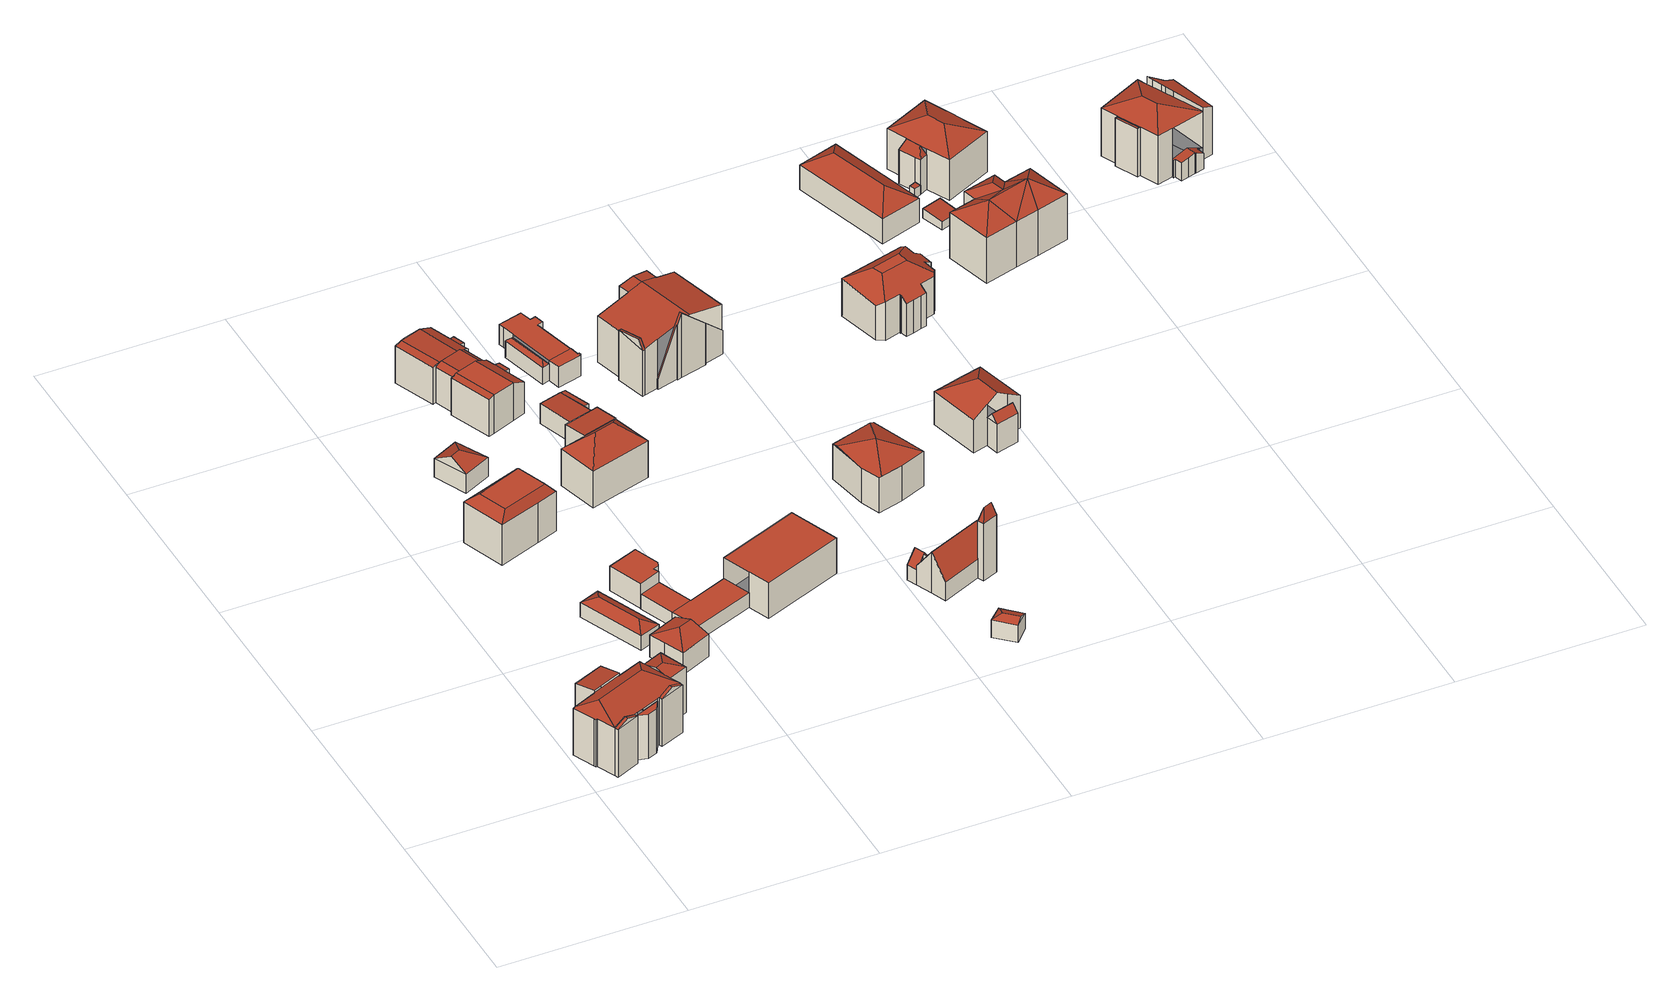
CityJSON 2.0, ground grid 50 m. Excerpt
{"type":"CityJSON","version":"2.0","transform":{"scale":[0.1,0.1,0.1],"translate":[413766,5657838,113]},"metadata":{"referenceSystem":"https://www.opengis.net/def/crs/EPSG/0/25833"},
"CityObjects":{
"building1":{"type":"Building","attributes":{"Gemeindeschluessel":14612000,"Geometrietyp2DReferenz":"3000","function":"31001_9998","roofType":"9999"},"children":["building1-1","building1-2","building1-3","building1-4","building1-5","building1-6"]},
"building1-1":{"type":"BuildingPart","attributes":{"Dachtyp_tdc":"tdcPolyFlatRoof","Dachneigung":9.91,"QualitaetDacherkennung":66,"Geometrietyp2DReferenz":"3000","measuredHeight":14.83,"roofType":"2100"},"parents":["building1"],"geometry":[{"type":"MultiSurface","lod":"2","boundaries":[[[0,1,2,3,4]],[[1,5,6,2]],[[5,7,8,9,6]],[[7,5,1,0]],[[3,2,6,9]]],"semantics":{"surfaces":[{"type":"WallSurface"},{"type":"RoofSurface"},{"type":"GroundSurface"}],"values":[0,0,0,1,2]}}]},
"building1-2":{"type":"BuildingPart","attributes":{"Dachtyp_tdc":"tdcPolyFlatRoof","Dachneigung":0,"QualitaetDacherkennung":51,"Geometrietyp2DReferenz":"3000","measuredHeight":13.11,"roofType":"1000"},"parents":["building1"],"geometry":[{"type":"MultiSurface","lod":"2","boundaries":[[[10,11,12,13]],[[11,14,15,12]],[[14,16,17,15]],[[16,14,11,10]],[[13,12,15,17]]],"semantics":{"surfaces":[{"type":"WallSurface"},{"type":"RoofSurface"},{"type":"GroundSurface"}],"values":[0,0,0,1,2]}}]},
"building1-3":{"type":"BuildingPart","attributes":{"Dachtyp_tdc":"tdcHipAndGableRoof","Dachneigung":19.05,"QualitaetDacherkennung":63,"Geometrietyp2DReferenz":"3000","measuredHeight":14.97,"roofType":"5000"},"parents":["building1"],"geometry":[{"type":"MultiSurface","lod":"2","boundaries":[[[18,19,20,21]],[[19,22,23,20]],[[22,24,25,23]],[[22,19,26]],[[19,18,27,28,26]],[[24,22,26,28,29]],[[21,20,23,25]]],"semantics":{"surfaces":[{"type":"WallSurface"},{"type":"RoofSurface"},{"type":"GroundSurface"}],"values":[0,0,0,1,1,1,2]}}]},
"building1-4":{"type":"BuildingPart","attributes":{"Dachtyp_tdc":"tdcHipRoof","Dachneigung":10.01,"QualitaetDacherkennung":36,"Geometrietyp2DReferenz":"3000","measuredHeight":15.67,"roofType":"3200"},"parents":["building1"],"geometry":[{"type":"MultiSurface","lod":"2","boundaries":[[[30,17,16]],[[30,31,32,17]],[[33,34,35,36]],[[33,37,38,34]],[[37,39,40,38]],[[39,41,42,40]],[[41,43,44,42]],[[43,4,3,44]],[[8,45,46,9]],[[45,47,18,21,46]],[[48,25,24]],[[48,49,50,51,25]],[[52,53,13,54,55]],[[53,10,13]],[[49,48,29,27,47,45,56]],[[43,41,39,37,33,36,57]],[[45,8,4,43,57,56]],[[36,31,30,53,52,58,59,49,56,57]],[[17,32,35,34,38,40,42,44,3,9,46,21,25,51,54,13]]],"semantics":{"surfaces":[{"type":"WallSurface"},{"type":"RoofSurface"},{"type":"GroundSurface"}],"values":[0,0,0,0,0,0,0,0,0,0,0,0,0,0,1,1,1,1,2]}}]},
"building1-5":{"type":"BuildingPart","attributes":{"Dachtyp_tdc":"tdcGableRoof","Dachneigung":22.07,"QualitaetDacherkennung":33,"Geometrietyp2DReferenz":"3000","measuredHeight":15.51,"roofType":"3100"},"parents":["building1"],"geometry":[{"type":"MultiSurface","lod":"2","boundaries":[[[50,60,61,51]],[[60,62,63,61]],[[62,55,54,63]],[[62,60,64]],[[60,50,59,65,64]],[[55,62,64,65,58]],[[51,61,63,54]]],"semantics":{"surfaces":[{"type":"WallSurface"},{"type":"RoofSurface"},{"type":"GroundSurface"}],"values":[0,0,0,0,1,1,2]}}]},
"building1-6":{"type":"BuildingPart","attributes":{"Dachtyp_tdc":"tdcGableRoof","Dachneigung":20.55,"QualitaetDacherkennung":38,"Geometrietyp2DReferenz":"3000","measuredHeight":15.47,"roofType":"3100"},"parents":["building1"],"geometry":[{"type":"MultiSurface","lod":"2","boundaries":[[[66,36,35,67]],[[31,68,69,32]],[[68,66,67,69]],[[31,36,70]],[[66,68,71]],[[36,66,71,70]],[[68,31,70,71]],[[67,35,32,69]]],"semantics":{"surfaces":[{"type":"WallSurface"},{"type":"RoofSurface"},{"type":"GroundSurface"}],"values":[0,0,0,0,0,1,1,2]}}]},
"building2":{"type":"Building","attributes":{"Dachtyp_tdc":"tdcHipRoof","Gemeindeschluessel":14612000,"Dachneigung":29.46,"QualitaetDacherkennung":83,"Geometrietyp2DReferenz":"3000","measuredHeight":5.95,"function":"31001_9998","roofType":"3200"},"geometry":[{"type":"Solid","lod":"2","boundaries":[[[[72,73,74,75]],[[73,76,77,74]],[[76,78,79,77]],[[78,72,75,79]],[[76,73,80]],[[72,78,81]],[[73,72,81,80]],[[78,76,80,81]],[[75,74,77,79]]]],"semantics":{"surfaces":[{"type":"WallSurface"},{"type":"RoofSurface"},{"type":"GroundSurface"}],"values":[[0,0,0,0,1,1,1,1,2]]}}]},
"building3":{"type":"Building","attributes":{"Dachtyp_tdc":"tdcFreeFormRoof","Gemeindeschluessel":14612000,"Dachneigung":17.09,"QualitaetDacherkennung":58,"Geometrietyp2DReferenz":"3000","measuredHeight":8.36,"function":"31001_9998","roofType":"5000"},"geometry":[{"type":"Solid","lod":"2","boundaries":[[[[82,83,84,85]],[[83,86,87,88,84]],[[82,86,83]],[[89,90,91,92,93,94]],[[82,85,90,89]],[[85,95,91,90]],[[95,88,92,91]],[[88,87,93,92]],[[87,86,94,93]],[[86,82,89,94]],[[95,85,84,88]]]],"semantics":{"surfaces":[{"type":"RoofSurface"},{"type":"WallSurface"},{"type":"GroundSurface"}],"values":[[0,0,1,2,1,1,1,1,1,1,0]]}}]},
"building4":{"type":"Building","attributes":{"Dachtyp_tdc":"tdcFreeFormRoof","Gemeindeschluessel":14612000,"Dachneigung":0.791,"QualitaetDacherkennung":51,"Geometrietyp2DReferenz":"3000","measuredHeight":14.52,"function":"31001_9998","roofType":"5000"},"geometry":[{"type":"Solid","lod":"2","boundaries":[[[[96,97,98,99]],[[97,100,101,98]],[[100,102,103,101]],[[102,104,105,103]],[[104,96,99,105]],[[106,102,100,107]],[[104,102,106,108,96]],[[96,108,109,97]],[[100,109,107]],[[100,97,109]],[[108,106,107,109]],[[99,98,101,103,105]]]],"semantics":{"surfaces":[{"type":"WallSurface"},{"type":"RoofSurface"},{"type":"GroundSurface"}],"values":[[0,0,0,0,0,1,1,1,1,1,1,2]]}}]},
"building5":{"type":"Building","attributes":{"Dachtyp_tdc":"tdcHipAndGableRoof","Gemeindeschluessel":14612000,"Dachneigung":31.37,"QualitaetDacherkennung":84,"Geometrietyp2DReferenz":"3000","measuredHeight":8.71,"function":"31001_9998","roofType":"5000"},"geometry":[{"type":"Solid","lod":"2","boundaries":[[[[110,111,112,113]],[[111,114,115,112]],[[114,116,117,115]],[[116,110,113,117]],[[114,111,118]],[[110,116,119]],[[111,110,119,118]],[[116,114,118,119]],[[113,112,115,117]]]],"semantics":{"surfaces":[{"type":"WallSurface"},{"type":"RoofSurface"},{"type":"GroundSurface"}],"values":[[0,0,0,0,1,0,1,1,2]]}}]},
"building6":{"type":"Building","attributes":{"Dachtyp_tdc":"tdcPolyFlatRoof","Gemeindeschluessel":14612000,"Dachneigung":0,"QualitaetDacherkennung":58,"Geometrietyp2DReferenz":"3000","measuredHeight":7.3,"function":"31001_9998","roofType":"1000"},"geometry":[{"type":"Solid","lod":"2","boundaries":[[[[120,121,122,123]],[[121,124,125,122]],[[124,126,127,125]],[[126,128,129,127]],[[128,130,131,129]],[[130,132,133,131]],[[132,120,123,133]],[[132,130,128,126,124,121,120]],[[123,122,125,127,129,131,133]]]],"semantics":{"surfaces":[{"type":"WallSurface"},{"type":"RoofSurface"},{"type":"GroundSurface"}],"values":[[0,0,0,0,0,0,0,1,2]]}}]},
"building7":{"type":"Building","attributes":{"Gemeindeschluessel":14612000,"Geometrietyp2DReferenz":"3000","function":"31001_9998","roofType":"9999"},"children":["building7-1","building7-2","building7-3","building7-4"]},
"building7-1":{"type":"BuildingPart","attributes":{"Dachtyp_tdc":"tdcPolyFlatRoof","Dachneigung":0,"QualitaetDacherkennung":66,"Geometrietyp2DReferenz":"3000","measuredHeight":4.39,"roofType":"1000"},"parents":["building7"],"geometry":[{"type":"MultiSurface","lod":"2","boundaries":[[[134,135,136,137]],[[138,139,140,141]],[[142,143,144,145]],[[142,145,138,141,135,134]],[[137,136,140,139,144,143]]],"semantics":{"surfaces":[{"type":"WallSurface"},{"type":"RoofSurface"},{"type":"GroundSurface"}],"values":[0,0,0,1,2]}}]},
"building7-2":{"type":"BuildingPart","attributes":{"Dachtyp_tdc":"tdcPolyFlatRoof","Dachneigung":0,"QualitaetDacherkennung":65,"Geometrietyp2DReferenz":"3000","measuredHeight":4.37,"roofType":"1000"},"parents":["building7"],"geometry":[{"type":"MultiSurface","lod":"2","boundaries":[[[138,146,147,139]],[[146,148,149,147]],[[148,145,144,149]],[[145,148,146,138]],[[139,147,149,144]]],"semantics":{"surfaces":[{"type":"WallSurface"},{"type":"RoofSurface"},{"type":"GroundSurface"}],"values":[0,0,0,1,2]}}]},
"building7-3":{"type":"BuildingPart","attributes":{"Dachtyp_tdc":"tdcPolyFlatRoof","Dachneigung":0,"QualitaetDacherkennung":38,"Geometrietyp2DReferenz":"3000","measuredHeight":10.56,"roofType":"1000"},"parents":["building7"],"geometry":[{"type":"MultiSurface","lod":"2","boundaries":[[[150,151,152,153]],[[151,154,155,152]],[[154,156,134,137,155]],[[157,150,153,143,142]],[[157,156,154,151,150]],[[153,152,155,137,143]]],"semantics":{"surfaces":[{"type":"WallSurface"},{"type":"RoofSurface"},{"type":"GroundSurface"}],"values":[0,0,0,0,1,2]}}]},
"building7-4":{"type":"BuildingPart","attributes":{"Dachtyp_tdc":"tdcPolyFlatRoof","Dachneigung":0,"QualitaetDacherkennung":54,"Geometrietyp2DReferenz":"3000","measuredHeight":4.37,"roofType":"1000"},"parents":["building7"],"geometry":[{"type":"MultiSurface","lod":"2","boundaries":[[[158,159,160,161]],[[159,162,163,160]],[[162,164,165,163]],[[164,141,140,165]],[[135,158,161,136]],[[135,141,164,162,159,158]],[[161,160,163,165,140,136]]],"semantics":{"surfaces":[{"type":"WallSurface"},{"type":"RoofSurface"},{"type":"GroundSurface"}],"values":[0,0,0,0,0,1,2]}}]},
"building8":{"type":"Building","attributes":{"Gemeindeschluessel":14612000,"Geometrietyp2DReferenz":"3000","function":"31001_9998","roofType":"9999"},"children":["building8-1","building8-2","building8-3","building8-4","building8-5"]},
"building8-1":{"type":"BuildingPart","attributes":{"Dachtyp_tdc":"tdcCutGableRoof","Dachneigung":2.52,"QualitaetDacherkennung":73,"Geometrietyp2DReferenz":"3000","measuredHeight":11.5,"roofType":"9999"},"parents":["building8"],"geometry":[{"type":"MultiSurface","lod":"2","boundaries":[[[166,167,168,169]],[[167,170,168]],[[171,172,173]],[[171,174,175,172]],[[174,176,177,175]],[[176,178,177]],[[179,180,181]],[[179,182,183,180]],[[182,184,185,183]],[[184,186,187,185]],[[186,188,189,187]],[[188,190,191,189]],[[190,166,169,191]],[[186,184,182,179,192]],[[193,194,195,196,176,174,171,167,166,190]],[[192,193,190,188,186]],[[169,168,172,175,177,197,198,199,200,180,183,185,187,189,191]]],"semantics":{"surfaces":[{"type":"WallSurface"},{"type":"RoofSurface"},{"type":"GroundSurface"}],"values":[0,0,0,0,0,0,0,0,0,0,0,0,0,1,1,1,2]}}]},
"building8-2":{"type":"BuildingPart","attributes":{"Dachtyp_tdc":"tdcCutGableRoof","Dachneigung":2.17,"QualitaetDacherkennung":75,"Geometrietyp2DReferenz":"3000","measuredHeight":11.49,"roofType":"9999"},"parents":["building8"],"geometry":[{"type":"MultiSurface","lod":"2","boundaries":[[[201,202,203]],[[201,204,205,202]],[[204,206,207,205]],[[208,209,210,211]],[[209,212,213,210]],[[212,214,215,213]],[[214,216,217,215]],[[216,218,219,217]],[[218,220,221,219]],[[220,222,221]],[[212,209,208,206,204,201,223,224,225,226]],[[227,220,218,216,214]],[[226,227,214,212]],[[202,205,207,211,210,213,215,217,219,221,228,229,230,231]]],"semantics":{"surfaces":[{"type":"WallSurface"},{"type":"RoofSurface"},{"type":"GroundSurface"}],"values":[0,0,0,0,0,0,0,0,0,0,1,1,1,2]}}]},
"building8-3":{"type":"BuildingPart","attributes":{"Dachtyp_tdc":"tdcPolyFlatRoof","Dachneigung":11.77,"QualitaetDacherkennung":49,"Geometrietyp2DReferenz":"3000","measuredHeight":9.45,"roofType":"2100"},"parents":["building8"],"geometry":[{"type":"MultiSurface","lod":"2","boundaries":[[[232,233,234,235]],[[233,208,211,234]],[[232,235,207,206]],[[206,208,233,232]],[[235,234,211,207]]],"semantics":{"surfaces":[{"type":"WallSurface"},{"type":"RoofSurface"},{"type":"GroundSurface"}],"values":[0,0,0,1,2]}}]},
"building8-4":{"type":"BuildingPart","attributes":{"Dachtyp_tdc":"tdcCutGableRoof","Dachneigung":2.92,"QualitaetDacherkennung":50,"Geometrietyp2DReferenz":"3000","measuredHeight":11.37,"roofType":"9999"},"parents":["building8"],"geometry":[{"type":"MultiSurface","lod":"2","boundaries":[[[178,203,202,177]],[[222,181,180,221]],[[236,223,203,178,196,237]],[[238,239,181,222,240,241]],[[237,194,242,238,241,243,225,236]],[[177,202,231,230,229,228,221,180,200,199,198,197]]],"semantics":{"surfaces":[{"type":"WallSurface"},{"type":"RoofSurface"},{"type":"GroundSurface"}],"values":[0,0,1,1,1,2]}}]},
"building8-5":{"type":"BuildingPart","attributes":{"Dachtyp_tdc":"tdcPolyFlatRoof","Dachneigung":11.59,"QualitaetDacherkennung":56,"Geometrietyp2DReferenz":"3000","measuredHeight":9.47,"roofType":"2100"},"parents":["building8"],"geometry":[{"type":"MultiSurface","lod":"2","boundaries":[[[170,244,245,168]],[[244,246,247,245]],[[246,173,172,247]],[[173,246,244,170]],[[168,245,247,172]]],"semantics":{"surfaces":[{"type":"WallSurface"},{"type":"RoofSurface"},{"type":"GroundSurface"}],"values":[0,0,0,1,2]}}]},
"building9":{"type":"Building","attributes":{"Gemeindeschluessel":14612000,"Geometrietyp2DReferenz":"3000","function":"31001_9998","roofType":"9999"},"children":["building9-1","building9-2"]},
"building9-1":{"type":"BuildingPart","attributes":{"Dachtyp_tdc":"tdcPolyFlatRoof","Dachneigung":5.45,"QualitaetDacherkennung":59,"Geometrietyp2DReferenz":"3000","measuredHeight":11.27,"roofType":"2100"},"parents":["building9"],"geometry":[{"type":"MultiSurface","lod":"2","boundaries":[[[248,249,250,251,252]],[[249,253,254,250]],[[253,255,256,257,254]],[[255,253,249,248]],[[251,250,254,257]]],"semantics":{"surfaces":[{"type":"WallSurface"},{"type":"RoofSurface"},{"type":"GroundSurface"}],"values":[0,0,0,1,2]}}]},
"building9-2":{"type":"BuildingPart","attributes":{"Dachtyp_tdc":"tdcHipRoof","Dachneigung":43.73,"QualitaetDacherkennung":63,"Geometrietyp2DReferenz":"3000","measuredHeight":16.35,"roofType":"3200"},"parents":["building9"],"geometry":[{"type":"MultiSurface","lod":"2","boundaries":[[[258,259,260,261]],[[259,252,251,260]],[[256,262,263,257]],[[262,258,261,263]],[[259,258,264]],[[262,256,265]],[[258,262,265,264]],[[256,252,259,264,265]],[[261,260,251,257,263]]],"semantics":{"surfaces":[{"type":"WallSurface"},{"type":"RoofSurface"},{"type":"GroundSurface"}],"values":[0,0,0,0,1,1,1,1,2]}}]},
"building10":{"type":"Building","attributes":{"Dachtyp_tdc":"tdcPolyFlatRoof","Gemeindeschluessel":14612000,"Dachneigung":4.2,"QualitaetDacherkennung":82,"Geometrietyp2DReferenz":"3000","measuredHeight":6,"function":"31001_9998","roofType":"2100"},"geometry":[{"type":"Solid","lod":"2","boundaries":[[[[266,267,268,269]],[[267,270,271,268]],[[270,272,273,271]],[[272,274,275,273]],[[274,276,277,275]],[[276,266,269,277]],[[276,274,272,270,267,266]],[[269,268,271,273,275,277]]]],"semantics":{"surfaces":[{"type":"WallSurface"},{"type":"RoofSurface"},{"type":"GroundSurface"}],"values":[[0,0,0,0,0,0,1,2]]}}]},
"building11":{"type":"Building","attributes":{"Dachtyp_tdc":"tdcPolyFlatRoof","Gemeindeschluessel":14612000,"Dachneigung":8.91,"QualitaetDacherkennung":78,"Geometrietyp2DReferenz":"3000","measuredHeight":5.15,"function":"31001_9998","roofType":"2100"},"geometry":[{"type":"Solid","lod":"2","boundaries":[[[[267,278,279,280]],[[278,281,282,279]],[[281,270,283,282]],[[270,267,280,283]],[[270,281,278,267]],[[280,279,282,283]]]],"semantics":{"surfaces":[{"type":"WallSurface"},{"type":"RoofSurface"},{"type":"GroundSurface"}],"values":[[0,0,0,0,1,2]]}}]},
"building12":{"type":"Building","attributes":{"Gemeindeschluessel":14612000,"Geometrietyp2DReferenz":"3000","function":"31001_9998","roofType":"9999"},"children":["building12-1","building12-2","building12-3"]},
"building12-1":{"type":"BuildingPart","attributes":{"Dachtyp_tdc":"tdcPolyFlatRoof","Dachneigung":0,"QualitaetDacherkennung":74,"Geometrietyp2DReferenz":"3000","measuredHeight":6.08,"roofType":"1000"},"parents":["building12"],"geometry":[{"type":"MultiSurface","lod":"2","boundaries":[[[284,285,286,287]],[[288,289,290,291,292]],[[289,293,294,290]],[[293,295,296,294]],[[295,297,298,296]],[[297,299,300,298]],[[299,284,287,300]],[[299,297,295,293,289,288,285,284]],[[287,286,291,290,294,296,298,300]]],"semantics":{"surfaces":[{"type":"WallSurface"},{"type":"RoofSurface"},{"type":"GroundSurface"}],"values":[0,0,0,0,0,0,0,1,2]}}]},
"building12-2":{"type":"BuildingPart","attributes":{"Dachtyp_tdc":"tdcFreeFormRoof","Dachneigung":41.62,"QualitaetDacherkennung":16,"Geometrietyp2DReferenz":"3000","measuredHeight":6,"roofType":"5000"},"parents":["building12"],"geometry":[{"type":"MultiSurface","lod":"2","boundaries":[[[301,302,303,304]],[[302,305,306,303]],[[307,308,309,286]],[[308,301,304,309]],[[310,311,307,305]],[[305,302,301,310]],[[311,310,301,308]],[[311,308,307]],[[304,303,306,286,309]]],"semantics":{"surfaces":[{"type":"WallSurface"},{"type":"RoofSurface"},{"type":"GroundSurface"}],"values":[0,0,0,0,1,1,1,1,2]}}]},
"building12-3":{"type":"BuildingPart","attributes":{"Dachtyp_tdc":"tdcPolyFlatRoof","Dachneigung":0,"QualitaetDacherkennung":81,"Geometrietyp2DReferenz":"3000","measuredHeight":6.05,"roofType":"1000"},"parents":["building12"],"geometry":[{"type":"MultiSurface","lod":"2","boundaries":[[[312,313,314,315]],[[313,316,317,314]],[[316,318,319,317]],[[318,320,321,319]],[[320,322,323,321]],[[322,292,291,323]],[[324,325,326,306,305]],[[325,327,328,326]],[[327,312,315,328]],[[327,325,324,329,292,322,320,318,316,313,312]],[[315,314,317,319,321,323,291,286,306,326,328]]],"semantics":{"surfaces":[{"type":"WallSurface"},{"type":"RoofSurface"},{"type":"GroundSurface"}],"values":[0,0,0,0,0,0,0,0,0,1,2]}}]},
"building13":{"type":"Building","attributes":{"Dachtyp_tdc":"tdcHipAndGableRoof","Gemeindeschluessel":14612000,"Dachneigung":26.2,"QualitaetDacherkennung":67,"Geometrietyp2DReferenz":"3000","measuredHeight":6.11,"function":"31001_9998","roofType":"5000"},"geometry":[{"type":"Solid","lod":"2","boundaries":[[[[330,331,332,333]],[[331,334,335,332]],[[334,336,337,335]],[[336,330,333,337]],[[334,331,338]],[[330,336,339]],[[331,330,339,338]],[[336,334,338,339]],[[333,332,335,337]]]],"semantics":{"surfaces":[{"type":"WallSurface"},{"type":"RoofSurface"},{"type":"GroundSurface"}],"values":[[0,0,0,0,1,0,1,1,2]]}}]},
"building14":{"type":"Building","attributes":{"Gemeindeschluessel":14612000,"Geometrietyp2DReferenz":"3000","function":"31001_9998","roofType":"9999"},"children":["building14-1","building14-2","building14-3"]},
"building14-1":{"type":"BuildingPart","attributes":{"Dachtyp_tdc":"tdcGableRoof","Dachneigung":56.23,"QualitaetDacherkennung":39,"Geometrietyp2DReferenz":"3000","measuredHeight":12.21,"roofType":"3100"},"parents":["building14"],"geometry":[{"type":"MultiSurface","lod":"2","boundaries":[[[340,341,342,343]],[[341,344,345,342]],[[344,346,347,348,345]],[[349,350,351,352,353]],[[350,354,355,351]],[[354,356,357,355]],[[356,358,359,357]],[[354,350,349,360,361,362,346,344]],[[344,341,340,358,356,354]],[[343,342,345,348,363,352,351,355,357,359]]],"semantics":{"surfaces":[{"type":"WallSurface"},{"type":"RoofSurface"},{"type":"GroundSurface"}],"values":[0,0,0,0,0,0,0,1,1,2]}}]},
"building14-2":{"type":"BuildingPart","attributes":{"Dachtyp_tdc":"tdcFreeFormRoof","Dachneigung":77.13,"QualitaetDacherkennung":9,"Geometrietyp2DReferenz":"3000","measuredHeight":20.93,"roofType":"5000"},"parents":["building14"],"geometry":[{"type":"MultiSurface","lod":"2","boundaries":[[[364,365,366,359,358]],[[365,367,368,366]],[[367,369,340,343,368]],[[370,369,367]],[[371,370,367,365]],[[371,365,364]],[[370,371,364,369]],[[359,366,368,343]]],"semantics":{"surfaces":[{"type":"WallSurface"},{"type":"RoofSurface"},{"type":"GroundSurface"}],"values":[0,0,0,1,1,1,1,2]}}]},
"building14-3":{"type":"BuildingPart","attributes":{"Dachtyp_tdc":"tdcGableRoof","Dachneigung":52.05,"QualitaetDacherkennung":64,"Geometrietyp2DReferenz":"3000","measuredHeight":8.18,"roofType":"3100"},"parents":["building14"],"geometry":[{"type":"MultiSurface","lod":"2","boundaries":[[[347,372,373,348]],[[372,374,375,373]],[[374,376,377,375]],[[376,378,379,377]],[[378,353,352,379]],[[374,372,347,362,380]],[[380,360,353,378,376,374]],[[352,363,348,373,375,377,379]]],"semantics":{"surfaces":[{"type":"WallSurface"},{"type":"RoofSurface"},{"type":"GroundSurface"}],"values":[0,0,0,0,0,1,1,2]}}]},
"building15":{"type":"Building","attributes":{"Gemeindeschluessel":14612000,"Geometrietyp2DReferenz":"3000","function":"31001_9998","roofType":"9999"},"children":["building15-1","building15-2","building15-3","building15-4"]},
"building15-1":{"type":"BuildingPart","attributes":{"Dachtyp_tdc":"tdcGableRoof","Dachneigung":42.94,"QualitaetDacherkennung":2,"Geometrietyp2DReferenz":"3000","measuredHeight":19.16,"roofType":"3100"},"parents":["building15"],"geometry":[{"type":"MultiSurface","lod":"2","boundaries":[[[381,382,383,384,385,386,387,388,389,390,391]],[[392,393,382,381]],[[394,395,386,385]],[[395,396,387,386]],[[396,397,388,387]],[[397,398,389,388]],[[398,399,390,389]],[[399,400,391,390]],[[400,392,381,391]],[[398,397,396,395,394,401,402,403]],[[403,404,393,392,400,399,398]]],"semantics":{"surfaces":[{"type":"GroundSurface"},{"type":"WallSurface"},{"type":"RoofSurface"}],"values":[0,1,1,1,1,1,1,1,1,2,2]}}]},
"building15-2":{"type":"BuildingPart","attributes":{"Dachtyp_tdc":"tdcGableRoof","Dachneigung":12.01,"QualitaetDacherkennung":68,"Geometrietyp2DReferenz":"3000","measuredHeight":16.78,"roofType":"3100"},"parents":["building15"],"geometry":[{"type":"MultiSurface","lod":"2","boundaries":[[[405,406,407,408]],[[406,409,410,407]],[[411,412,413,414]],[[412,415,416,413]],[[415,417,394,385,416]],[[418,419,420,421,382,393]],[[422,417,415,412,411,423,424,425]],[[425,426,427,409,406,405,428,419,418,404,429,402,422]],[[408,407,410,430,414,413,416,385,384,383,382,421]]],"semantics":{"surfaces":[{"type":"WallSurface"},{"type":"RoofSurface"},{"type":"GroundSurface"}],"values":[0,0,0,0,0,0,1,1,2]}}]},
"building15-3":{"type":"BuildingPart","attributes":{"Dachtyp_tdc":"tdcGableRoof","Dachneigung":10.06,"QualitaetDacherkennung":35,"Geometrietyp2DReferenz":"3000","measuredHeight":16.74,"roofType":"3100"},"parents":["building15"],"geometry":[{"type":"MultiSurface","lod":"2","boundaries":[[[431,432,433,410,409]],[[432,434,435,433]],[[434,436,411,414,435]],[[434,432,437]],[[432,431,426,437]],[[436,434,437,426,438,424]],[[410,433,435,414,430]]],"semantics":{"surfaces":[{"type":"WallSurface"},{"type":"RoofSurface"},{"type":"GroundSurface"}],"values":[0,0,0,0,1,1,2]}}]},
"building15-4":{"type":"BuildingPart","attributes":{"Dachtyp_tdc":"tdcGableRoof","Dachneigung":10.1,"QualitaetDacherkennung":20,"Geometrietyp2DReferenz":"3000","measuredHeight":16.05,"roofType":"3100"},"parents":["building15"],"geometry":[{"type":"MultiSurface","lod":"2","boundaries":[[[420,439,440,421]],[[439,441,442,440]],[[441,443,405,408,442]],[[441,439,444]],[[420,428,443,445]],[[439,420,445,444]],[[443,441,444,445]],[[421,440,442,408]]],"semantics":{"surfaces":[{"type":"WallSurface"},{"type":"RoofSurface"},{"type":"GroundSurface"}],"values":[0,0,0,0,0,1,1,2]}}]},
"building16":{"type":"Building","attributes":{"Dachtyp_tdc":"tdcFreeFormRoof","Gemeindeschluessel":14612000,"Dachneigung":24.37,"QualitaetDacherkennung":45,"Geometrietyp2DReferenz":"3000","measuredHeight":13.68,"function":"31001_9998","roofType":"5000"},"geometry":[{"type":"Solid","lod":"2","boundaries":[[[[446,447,448,449]],[[447,450,451,448]],[[450,452,453,451]],[[452,454,455,453]],[[454,456,457,455]],[[456,446,449,457]],[[447,458,459,460,450]],[[460,459,461,452]],[[456,454,461,459]],[[446,456,459,458]],[[452,450,460]],[[447,446,458]],[[454,452,461]],[[449,448,451,453,455,457]]]],"semantics":{"surfaces":[{"type":"WallSurface"},{"type":"RoofSurface"},{"type":"GroundSurface"}],"values":[[0,0,0,0,0,0,1,1,1,1,0,0,0,2]]}}]},
"building17":{"type":"Building","attributes":{"Gemeindeschluessel":14612000,"Geometrietyp2DReferenz":"3000","function":"31001_9998","roofType":"9999"},"children":["building17-1","building17-2"]},
"building17-1":{"type":"BuildingPart","attributes":{"Dachtyp_tdc":"tdcHipAndGableRoof","Dachneigung":31.98,"QualitaetDacherkennung":52,"Geometrietyp2DReferenz":"3000","measuredHeight":14.34,"roofType":"5000"},"parents":["building17"],"geometry":[{"type":"MultiSurface","lod":"2","boundaries":[[[462,463,464,465,466]],[[463,467,468,464]],[[467,469,470,468]],[[469,471,472,470]],[[471,473,474,472]],[[473,475,476,474]],[[475,477,478,476]],[[477,479,480,481,478]],[[473,471,469,467,482]],[[467,463,462,483,482]],[[483,479,477,475,473,482]],[[481,484,465,464,468,470,472,474,476,478]]],"semantics":{"surfaces":[{"type":"WallSurface"},{"type":"RoofSurface"},{"type":"GroundSurface"}],"values":[0,0,0,0,0,0,0,0,1,1,1,2]}}]},
"building17-2":{"type":"BuildingPart","attributes":{"Dachtyp_tdc":"tdcFreeFormRoof","Dachneigung":50.28,"QualitaetDacherkennung":15,"Geometrietyp2DReferenz":"3000","measuredHeight":10.76,"roofType":"5000"},"parents":["building17"],"geometry":[{"type":"MultiSurface","lod":"2","boundaries":[[[485,486,487,488]],[[486,466,465,487]],[[480,489,478,481]],[[490,486,485,491]],[[492,489,480,493,466,490,491]],[[494,492,491,485]],[[489,492,494]],[[486,490,466]],[[478,495,488,487,465,484,481]],[[489,494,495,478]],[[494,485,488,495]]],"semantics":{"surfaces":[{"type":"WallSurface"},{"type":"RoofSurface"},{"type":"GroundSurface"}],"values":[0,0,0,1,1,0,0,0,2,0,0]}}]},
"building18":{"type":"Building","attributes":{"Dachtyp_tdc":"tdcFreeFormRoof","Gemeindeschluessel":14612000,"Dachneigung":34.93,"QualitaetDacherkennung":52,"Geometrietyp2DReferenz":"3000","measuredHeight":15.02,"function":"31001_9998","roofType":"5000"},"geometry":[{"type":"Solid","lod":"2","boundaries":[[[[496,497,498,499]],[[497,500,501,498]],[[500,502,503,501]],[[502,504,505,503]],[[504,506,507,505]],[[506,508,509,507]],[[508,510,511,509]],[[510,512,513,511]],[[512,514,515,513]],[[514,516,517,515]],[[516,518,519,517]],[[518,520,521,519]],[[520,522,523,521]],[[522,524,525,523]],[[524,526,527,525]],[[526,528,529,527]],[[528,530,531,529]],[[530,532,533,531]],[[532,534,535,533]],[[534,496,499,535]],[[536,537,497,496,538]],[[539,510,508,506,504,502,500,537,536,540]],[[514,512,539,540,541,542,532,530,528,526,524,522,520,518,516]],[[542,541,538,496,534]],[[541,540,536,538]],[[500,497,537]],[[534,532,542]],[[512,510,539]],[[499,498,501,503,505,507,509,511,513,515,517,519,521,523,525,527,529,531,533,535]]]],"semantics":{"surfaces":[{"type":"WallSurface"},{"type":"RoofSurface"},{"type":"GroundSurface"}],"values":[[0,0,0,0,0,0,0,0,0,0,0,0,0,0,0,0,0,0,0,0,1,1,1,1,1,0,0,0,2]]}}]},
"building19":{"type":"Building","attributes":{"Dachtyp_tdc":"tdcHipRoof","Gemeindeschluessel":14612000,"Dachneigung":31.51,"QualitaetDacherkennung":88,"Geometrietyp2DReferenz":"3000","measuredHeight":11,"function":"31001_9998","roofType":"3200"},"geometry":[{"type":"Solid","lod":"2","boundaries":[[[[543,544,545,546]],[[544,547,548,545]],[[547,549,550,548]],[[549,543,546,550]],[[547,544,551]],[[543,549,552]],[[544,543,552,551]],[[549,547,551,552]],[[546,545,548,550]]]],"semantics":{"surfaces":[{"type":"WallSurface"},{"type":"RoofSurface"},{"type":"GroundSurface"}],"values":[[0,0,0,0,1,1,1,1,2]]}}]},
"building20":{"type":"Building","attributes":{"Dachtyp_tdc":"tdcPolyFlatRoof","Gemeindeschluessel":14612000,"Dachneigung":2.98,"QualitaetDacherkennung":74,"Geometrietyp2DReferenz":"3000","measuredHeight":2.79,"function":"31001_9998","roofType":"2100"},"geometry":[{"type":"Solid","lod":"2","boundaries":[[[[553,554,555,556]],[[554,557,558,555]],[[557,559,560,558]],[[559,553,556,560]],[[559,557,554,553]],[[556,555,558,560]]]],"semantics":{"surfaces":[{"type":"WallSurface"},{"type":"RoofSurface"},{"type":"GroundSurface"}],"values":[[0,0,0,0,1,2]]}}]},
"building21":{"type":"Building","attributes":{"Dachtyp_tdc":"tdcPolyFlatRoof","Gemeindeschluessel":14612000,"Dachneigung":6.07,"QualitaetDacherkennung":39,"Geometrietyp2DReferenz":"3000","measuredHeight":3,"function":"31001_9998","roofType":"2100"},"geometry":[{"type":"Solid","lod":"2","boundaries":[[[[561,562,563,564]],[[562,565,566,563]],[[565,567,568,566]],[[567,561,564,568]],[[567,565,562,561]],[[564,563,566,568]]]],"semantics":{"surfaces":[{"type":"WallSurface"},{"type":"RoofSurface"},{"type":"GroundSurface"}],"values":[[0,0,0,0,1,2]]}}]},
"building22":{"type":"Building","attributes":{"Dachtyp_tdc":"tdcFreeFormRoof","Gemeindeschluessel":14612000,"Dachneigung":32.81,"QualitaetDacherkennung":64,"Geometrietyp2DReferenz":"3000","measuredHeight":17.88,"function":"31001_9998","roofType":"5000"},"geometry":[{"type":"Solid","lod":"2","boundaries":[[[[569,570,571,572]],[[570,573,574,571]],[[573,575,576,574]],[[575,577,578,576]],[[577,579,580,578]],[[579,581,582,580]],[[581,583,584,582]],[[583,585,586,584]],[[585,587,588,586]],[[587,569,572,588]],[[589,585,583]],[[589,587,585]],[[590,587,589]],[[587,590,569]],[[589,583,581]],[[579,589,581]],[[591,589,579]],[[591,590,589]],[[573,590,591]],[[590,573,570]],[[592,591,579,577]],[[592,577,575]],[[591,592,575,573]],[[590,570,569]],[[572,571,574,576,578,580,582,584,586,588]]]],"semantics":{"surfaces":[{"type":"WallSurface"},{"type":"RoofSurface"},{"type":"GroundSurface"}],"values":[[0,0,0,0,0,0,0,0,0,0,1,1,1,1,1,1,1,1,1,1,1,1,1,1,2]]}}]},
"building23":{"type":"Building","attributes":{"Gemeindeschluessel":14612000,"Geometrietyp2DReferenz":"3000","function":"31001_9998","roofType":"9999"},"children":["building23-1","building23-2","building23-3"]},
"building23-1":{"type":"BuildingPart","attributes":{"Dachtyp_tdc":"tdcFreeFormRoof","Dachneigung":16.31,"QualitaetDacherkennung":18,"Geometrietyp2DReferenz":"3000","measuredHeight":10.21,"roofType":"5000"},"parents":["building23"],"geometry":[{"type":"MultiSurface","lod":"2","boundaries":[[[593,594,595,596]],[[594,597,598,595]],[[597,599,600,598]],[[601,602,603,604]],[[602,593,596,603]],[[599,597,605]],[[597,594,593,602,606,605]],[[602,601,606]],[[601,599,605,606]],[[596,595,598,600,604,603]]],"semantics":{"surfaces":[{"type":"WallSurface"},{"type":"RoofSurface"},{"type":"GroundSurface"}],"values":[0,0,0,0,0,1,1,1,1,2]}}]},
"building23-2":{"type":"BuildingPart","attributes":{"Dachtyp_tdc":"tdcHipRoof","Dachneigung":24.53,"QualitaetDacherkennung":67,"Geometrietyp2DReferenz":"3000","measuredHeight":15.37,"roofType":"3200"},"parents":["building23"],"geometry":[{"type":"MultiSurface","lod":"2","boundaries":[[[607,608,609,610,611]],[[608,612,613,609]],[[612,614,601,604,613]],[[615,600,599]],[[615,616,617,600]],[[616,618,619,617]],[[618,620,621,619]],[[620,622,621]],[[618,616,623]],[[612,608,624]],[[616,615,614,612,624,623]],[[608,607,620,618,623,624]],[[610,609,613,604,600,617,619,621]]],"semantics":{"surfaces":[{"type":"WallSurface"},{"type":"RoofSurface"},{"type":"GroundSurface"}],"values":[0,0,0,0,0,0,0,0,1,1,1,1,2]}}]},
"building23-3":{"type":"BuildingPart","attributes":{"Dachtyp_tdc":"tdcFreeFormRoof","Dachneigung":67.4,"QualitaetDacherkennung":35,"Geometrietyp2DReferenz":"3000","measuredHeight":13.26,"roofType":"5000"},"parents":["building23"],"geometry":[{"type":"MultiSurface","lod":"2","boundaries":[[[625,611,610,626]],[[625,627,628,629,630]],[[629,628,622]],[[630,629,622,611]],[[630,611,625]],[[621,631,632,626,610]],[[622,628,631,621]],[[628,627,632,631]],[[627,625,626,632]]],"semantics":{"surfaces":[{"type":"WallSurface"},{"type":"RoofSurface"},{"type":"GroundSurface"}],"values":[0,1,1,1,1,2,0,0,0]}}]},
"building24":{"type":"Building","attributes":{"Gemeindeschluessel":14612000,"Geometrietyp2DReferenz":"3000","function":"31001_9998","roofType":"9999"},"children":["building24-1","building24-2","building24-3","building24-4"]},
"building24-1":{"type":"BuildingPart","attributes":{"Dachtyp_tdc":"tdcGableRoof","Dachneigung":10.85,"QualitaetDacherkennung":8,"Geometrietyp2DReferenz":"3000","measuredHeight":6.09,"roofType":"3100"},"parents":["building24"],"geometry":[{"type":"MultiSurface","lod":"2","boundaries":[[[633,634,635,636]],[[634,637,638,635]],[[639,640,641,642]],[[640,643,644,641]],[[643,645,646,644]],[[645,647,648,646]],[[647,649,650,648]],[[649,651,652,650]],[[651,653,654,652]],[[653,633,636,654]],[[649,647,645,643,640,639,655,639,656]],[[656,637,634,633,653,651,649]],[[636,635,638,657,642,658,642,641,644,646,648,650,652,654]]],"semantics":{"surfaces":[{"type":"WallSurface"},{"type":"RoofSurface"},{"type":"GroundSurface"}],"values":[0,0,0,0,0,0,0,0,0,0,1,1,2]}}]},
"building24-2":{"type":"BuildingPart","attributes":{"Dachtyp_tdc":"tdcPolyFlatRoof","Dachneigung":21.38,"QualitaetDacherkennung":56,"Geometrietyp2DReferenz":"3000","measuredHeight":16.63,"roofType":"2100"},"parents":["building24"],"geometry":[{"type":"MultiSurface","lod":"2","boundaries":[[[659,660,661,662,663]],[[660,664,665,661]],[[664,666,667,665]],[[666,668,669,667]],[[668,670,671,669]],[[670,672,658,671]],[[672,670,668,666,664,660,659]],[[662,661,665,667,669,671,658]]],"semantics":{"surfaces":[{"type":"WallSurface"},{"type":"RoofSurface"},{"type":"GroundSurface"}],"values":[0,0,0,0,0,0,1,2]}}]},
"building24-3":{"type":"BuildingPart","attributes":{"Dachtyp_tdc":"tdcFreeFormRoof","Dachneigung":21.2,"QualitaetDacherkennung":65,"Geometrietyp2DReferenz":"3000","measuredHeight":17.08,"roofType":"5000"},"parents":["building24"],"geometry":[{"type":"MultiSurface","lod":"2","boundaries":[[[673,663,662,674]],[[675,676,677,638,637]],[[676,678,679,677]],[[678,680,679]],[[681,682,683]],[[681,684,685,682]],[[684,673,674,685]],[[686,676,675,687]],[[688,686,687,663,673]],[[688,673,684]],[[684,681,678,676,686,688]],[[674,662,658,642,657,638,677,679,682,685]]],"semantics":{"surfaces":[{"type":"WallSurface"},{"type":"RoofSurface"},{"type":"GroundSurface"}],"values":[0,0,0,0,0,0,0,1,1,1,1,2]}}]},
"building24-4":{"type":"BuildingPart","attributes":{"Dachtyp_tdc":"tdcFreeFormRoof","Dachneigung":19.14,"QualitaetDacherkennung":38,"Geometrietyp2DReferenz":"3000","measuredHeight":14.44,"roofType":"5000"},"parents":["building24"],"geometry":[{"type":"MultiSurface","lod":"2","boundaries":[[[680,689,690,679]],[[689,691,692,690]],[[691,683,682,692]],[[693,683,691]],[[694,693,691,689]],[[694,689,680]],[[693,694,680,683]],[[679,690,692,682]]],"semantics":{"surfaces":[{"type":"WallSurface"},{"type":"RoofSurface"},{"type":"GroundSurface"}],"values":[0,0,0,1,1,1,1,2]}}]},
"building25":{"type":"Building","attributes":{"Dachtyp_tdc":"tdcPolyFlatRoof","Gemeindeschluessel":14612000,"Dachneigung":0,"QualitaetDacherkennung":2,"Geometrietyp2DReferenz":"3000","measuredHeight":5.07,"function":"31001_9998","roofType":"1000"},"geometry":[{"type":"Solid","lod":"2","boundaries":[[[[695,696,697,698]],[[696,699,700,697]],[[699,701,702,700]],[[701,695,698,702]],[[701,699,696,695]],[[698,697,700,702]]]],"semantics":{"surfaces":[{"type":"WallSurface"},{"type":"RoofSurface"},{"type":"GroundSurface"}],"values":[[0,0,0,0,1,2]]}}]}
},
"vertices":[
[70,153,176],[47,207,166],[47,207,27],[70,153,27],[70,153,168],[130,242,166],[130,242,27],[153,188,176],[153,188,168],[153,188,27],
[196,69,159],[181,46,159],[181,46,27],[196,69,27],[156,35,159],[156,35,27],[129,42,159],[129,42,27],
[223,205,164],[280,229,164],[280,229,27],[223,205,27],[311,154,163],[311,154,27],[255,131,163],[255,131,27],[261,178,177],[227,196,168],[239,168,177],[249,145,168],
[129,42,169],[120,38,169],[120,38,27],[34,61,168],[34,61,27],[55,11,27],[55,11,169],[30,59,167],[30,59,27],[28,65,167],[28,65,27],[2,125,166],[2,125,27],[6,126,168],[6,126,27],[219,215,168],[219,215,27],[223,205,168],[255,131,168],[268,99,169],[268,99,168],[268,99,27],[200,71,169],[196,69,169],[200,71,27],[200,71,168],[200,165,184],[60,107,184],[203,72,169],[266,98,169],
[271,90,168],[271,90,27],[204,62,168],[204,62,27],[238,77,183],[235,85,183],
[59,1,169],[59,1,27],[124,29,169],[124,29,27],[88,25,182],[92,15,182],
[293,359,117],[219,537,117],[219,537,74],[293,359,74],[277,561,114],[277,561,74],[351,384,114],[351,384,74],[258,518,133],[307,401,133],
[426,270,139],[404,321,156],[367,306,156],[341,234,139],[403,322,156],[385,366,138],[301,330,138],[426,270,73],[341,234,73],[319,287,73],[301,330,73],[385,366,73],[403,322,73],[319,287,139],
[143,799,189],[99,917,189],[99,917,69],[143,799,69],[269,981,186],[269,981,69],[314,862,186],[314,862,69],[257,841,187],[257,841,69],[288,868,213],[258,948,213],[161,821,215],[132,900,215],
[145,1171,125],[217,1206,125],[217,1206,70],[145,1171,70],[260,1117,126],[260,1117,70],[185,1081,126],[185,1081,70],[194,1137,157],[166,1124,157],
[418,523,151],[359,500,151],[359,500,78],[418,523,78],[323,592,151],[323,592,78],[405,624,151],[405,624,78],[431,556,151],[431,556,78],[426,544,151],[426,544,78],[412,538,151],[412,538,78],
[591,394,120],[425,330,120],[425,330,76],[591,394,76],[396,405,120],[396,405,76],[408,375,76],[408,375,120],[561,469,120],[561,469,76],[455,428,76],[455,428,120],
[359,500,120],[359,500,76],[418,523,120],[418,523,76],
[780,554,182],[832,421,182],[832,421,76],[780,554,76],[614,336,182],[614,336,76],[591,394,182],[561,469,182],
[404,321,120],[403,322,120],[403,322,76],[404,321,76],[397,338,120],[397,338,76],[386,366,120],[386,366,76],
[329,1572,170],[351,1515,170],[351,1515,74],[329,1572,74],[351,1515,169],[363,1484,170],[363,1484,74],[363,1484,169],[373,1459,170],[373,1459,74],[364,1456,175],[364,1456,74],[364,1456,172],[269,1419,187],[269,1419,74],[269,1419,179],[260,1415,184],[260,1415,74],[216,1528,184],[216,1528,74],[235,1536,189],[235,1536,74],[243,1539,189],[243,1539,74],[294,1559,186],[294,1559,74],[279,1423,189],[338,1446,186],[341,1447,185],[345,1449,183],[354,1452,179],[345,1449,74],[338,1446,74],[287,1426,74],[279,1423,74],
[385,1401,173],[385,1401,74],[385,1401,172],[394,1405,168],[394,1405,74],[404,1381,168],[404,1381,74],[416,1349,168],[438,1292,168],[438,1292,74],[416,1349,74],[404,1279,186],[404,1279,74],[342,1254,189],[342,1254,74],[325,1248,184],[325,1248,74],[281,1361,184],[281,1361,74],[290,1364,187],[290,1364,74],[290,1364,179],[379,1399,177],[367,1394,183],[363,1393,185],[360,1392,186],[297,1367,189],[297,1367,74],[308,1371,74],[360,1392,74],[367,1394,74],
[418,1386,165],[430,1355,165],[430,1355,74],[418,1386,74],
[367,1394,185],[345,1449,185],[287,1426,188],[279,1423,184],[297,1367,182],[308,1371,188],[338,1446,185],[360,1392,185],
[365,1521,166],[365,1521,74],[377,1489,166],[377,1489,74],
[465,1025,187],[447,1088,181],[447,1088,75],[465,1025,75],[465,1025,184],[543,1116,181],[543,1116,75],[561,1052,187],[561,1052,184],[561,1052,75],
[427,896,184],[396,1005,184],[396,1005,75],[427,896,75],[593,944,184],[593,944,75],[466,966,238],[520,982,238],
[455,1241,134],[519,1264,129],[519,1264,74],[455,1241,74],[546,1192,129],[546,1192,74],[556,1165,129],[556,1165,74],[500,1146,134],[500,1146,74],[490,1142,134],[490,1142,74],
[534,1269,126],[534,1269,77],[519,1264,77],[561,1198,126],[561,1198,77],[546,1192,77],
[550,1336,143],[541,1369,143],[541,1369,82],[550,1336,82],[606,1387,143],[612,1363,143],[612,1363,82],[606,1387,82],[606,1387,142],[617,1364,143],[617,1364,82],[618,1358,143],[618,1358,82],[614,1357,143],[614,1357,82],[615,1353,143],[615,1353,82],
[486,1493,132],[493,1495,132],[493,1495,82],[486,1493,82],[507,1498,132],[507,1498,82],[541,1369,132],[520,1363,132],[520,1363,82],[499,1485,142],[528,1377,142],
[560,1562,142],[564,1547,142],[564,1547,82],[560,1562,82],[569,1530,142],[569,1530,82],[584,1534,142],[584,1534,82],[591,1508,142],[591,1508,82],[575,1503,142],[575,1503,82],[507,1498,142],[499,1530,142],[499,1530,82],[495,1545,142],[495,1545,82],[541,1369,142],
[1142,82,55],[1094,127,55],[1094,127,4],[1142,82,4],[1132,167,50],[1132,167,4],[1180,121,50],[1180,121,4],[1125,129,65],[1158,98,65],
[1145,305,93],[1039,260,93],[1039,260,38],[1145,305,38],[1022,301,160],[1022,301,38],[1004,343,96],[1004,343,83],[1004,343,38],[1054,365,96],[1152,406,96],[1152,406,38],[1054,365,38],[1054,365,84],[1170,363,160],[1170,363,38],[1179,341,123],[1179,341,38],[1187,322,93],[1187,322,38],[1045,361,96],[1029,354,96],[1013,347,96],[1029,354,38],
[1187,322,208],[1194,306,208],[1194,306,38],[1152,289,208],[1152,289,38],[1145,305,208],[1157,300,247],[1182,311,247],
[992,371,83],[992,371,38],[1017,381,119],[1017,381,38],[1030,387,102],[1030,387,38],[1043,392,84],[1043,392,38],[1029,354,119],
[756,1226,83],[755,1231,83],[823,1250,83],[854,1259,83],[950,1286,83],[951,1282,83],[896,1266,83],[897,1263,83],[825,1243,83],[813,1239,83],[812,1242,83],[756,1226,112],[755,1231,112],[950,1286,153],[951,1282,153],[896,1266,206],[897,1263,206],[825,1243,275],[813,1239,246],[812,1242,246],[854,1259,245],[849,1257,250],[823,1250,275],[809,1246,241],
[696,1302,221],[673,1382,221],[673,1382,83],[696,1302,83],[765,1408,242],[765,1408,83],[849,1431,241],[874,1438,235],[874,1438,83],[849,1431,83],[904,1447,228],[904,1447,83],[950,1286,228],[755,1231,229],[719,1221,221],[719,1221,218],[719,1221,83],[854,1259,251],[842,1429,243],[822,1424,248],[808,1420,251],[806,1419,251],[772,1410,243],[714,1239,221],[823,1250,244],[808,1420,83],
[765,1408,243],[757,1438,243],[757,1438,83],[840,1462,243],[840,1462,83],[849,1431,243],[798,1449,251],[808,1420,250],
[712,1219,218],[712,1219,83],[689,1300,231],[689,1300,83],[696,1302,231],[708,1233,244],[715,1235,244],
[1088,600,183],[1021,582,183],[1021,582,79],[1088,600,79],[1001,634,182],[1001,634,79],[979,746,183],[979,746,79],[1102,778,183],[1102,778,79],[1160,628,183],[1160,628,79],[1027,584,185],[1061,684,216],[982,727,190],[1091,775,188],
[1364,709,196],[1324,698,170],[1324,698,73],[1364,709,73],[1364,709,158],[1288,836,171],[1288,836,73],[1343,851,171],[1343,851,73],[1371,859,171],[1371,859,73],[1426,873,171],[1426,873,73],[1464,736,170],[1464,736,73],[1426,725,195],[1426,725,73],[1426,726,195],[1426,726,158],[1426,726,73],[1377,784,216],[1395,717,216],[1395,717,73],
[1435,690,158],[1374,674,158],[1374,674,73],[1435,690,73],[1426,725,158],[1369,691,180],[1431,708,180],[1428,719,166],[1395,717,158],[1428,719,158],[1428,719,73],
[1263,1284,201],[1440,1332,201],[1440,1332,89],[1263,1284,89],[1452,1288,210],[1452,1288,89],[1472,1293,197],[1472,1293,89],[1482,1256,194],[1482,1256,89],[1465,1251,204],[1465,1251,89],[1462,1250,206],[1462,1250,89],[1472,1215,203],[1472,1215,89],[1461,1196,202],[1461,1196,89],[1420,1184,202],[1420,1184,89],[1420,1181,200],[1420,1181,89],[1425,1163,187],[1425,1163,89],[1410,1159,187],[1410,1159,89],[1387,1153,187],[1387,1153,89],[1366,1147,187],[1366,1147,89],[1361,1165,200],[1361,1165,89],[1359,1164,200],[1359,1164,89],[1358,1168,203],[1358,1168,89],[1315,1156,203],[1315,1156,89],[1295,1167,191],[1295,1167,89],[1405,1267,239],[1444,1317,212],[1325,1245,239],[1465,1204,207],[1408,1235,239],[1336,1216,239],[1315,1157,203],
[1463,1477,174],[1377,1748,174],[1377,1748,100],[1463,1477,100],[1488,1783,173],[1488,1783,100],[1575,1512,173],[1575,1512,100],[1449,1712,210],[1501,1549,210],
[1645,1544,127],[1665,1483,123],[1665,1483,99],[1645,1544,99],[1612,1464,123],[1612,1464,99],[1591,1526,127],[1591,1526,99],
[1615,1617,134],[1622,1602,132],[1622,1602,104],[1615,1617,104],[1603,1594,133],[1603,1594,104],[1596,1608,134],[1596,1608,104],
[1622,1244,227],[1586,1370,227],[1586,1370,91],[1622,1244,91],[1662,1391,227],[1662,1391,91],[1651,1427,227],[1651,1427,91],[1743,1453,227],[1743,1453,91],[1753,1418,227],[1753,1418,91],[1829,1439,227],[1829,1439,91],[1865,1313,227],[1865,1313,91],[1777,1288,227],[1777,1288,91],[1713,1270,227],[1713,1270,91],[1784,1358,269],[1667,1325,269],[1720,1359,258],[1710,1394,258],
[1766,1719,204],[1778,1695,204],[1778,1695,105],[1766,1719,105],[1784,1683,204],[1784,1683,105],[1769,1676,204],[1769,1676,105],[1748,1722,204],[1762,1728,204],[1762,1728,105],[1748,1722,105],[1773,1687,207],[1758,1718,207],
[1617,1672,226],[1593,1723,226],[1593,1723,105],[1617,1672,105],[1617,1672,207],[1720,1782,226],[1720,1782,105],[1748,1722,226],[1769,1676,226],[1800,1610,226],[1800,1610,105],[1673,1551,226],[1673,1551,105],[1644,1613,226],[1644,1613,105],[1644,1613,207],[1705,1645,258],[1684,1691,258],
[1594,1661,207],[1594,1661,105],[1615,1617,207],[1622,1602,207],[1628,1619,237],[1611,1655,237],[1622,1602,105],[1615,1617,105],
[2196,1415,146],[2191,1413,145],[2191,1413,93],[2196,1415,93],[2190,1419,145],[2190,1419,93],[2267,1441,137],[2269,1436,137],[2269,1436,93],[2267,1441,93],[2264,1435,140],[2264,1435,93],[2270,1413,140],[2270,1413,93],[2247,1407,153],[2247,1407,93],[2244,1407,154],[2244,1407,93],[2225,1401,150],[2225,1401,93],[2203,1395,146],[2203,1395,93],[2284,1446,128],[2236,1432,154],[2236,1432,93],[2284,1446,93],
[2211,1596,260],[2222,1592,256],[2222,1592,93],[2211,1596,93],[2211,1596,237],[2241,1583,250],[2241,1583,93],[2249,1579,247],[2249,1579,93],[2274,1586,237],[2274,1586,93],[2312,1454,237],[2312,1454,93],[2284,1446,249],
[2198,1622,237],[2198,1622,93],[2190,1419,237],[2148,1407,237],[2148,1407,93],[2125,1456,237],[2125,1456,93],[2125,1456,236],[2095,1518,237],[2095,1518,93],[2095,1518,236],[2074,1562,237],[2074,1562,93],[2185,1490,264],[2284,1446,237],[2166,1530,264],
[2117,1453,236],[2117,1453,93],[2088,1514,236],[2088,1514,93],[2093,1512,238],[2119,1458,238],
[2222,1592,145],[2227,1603,145],[2227,1603,94],[2222,1592,94],[2246,1595,145],[2246,1595,94],[2241,1583,145],[2241,1583,94]
]}
